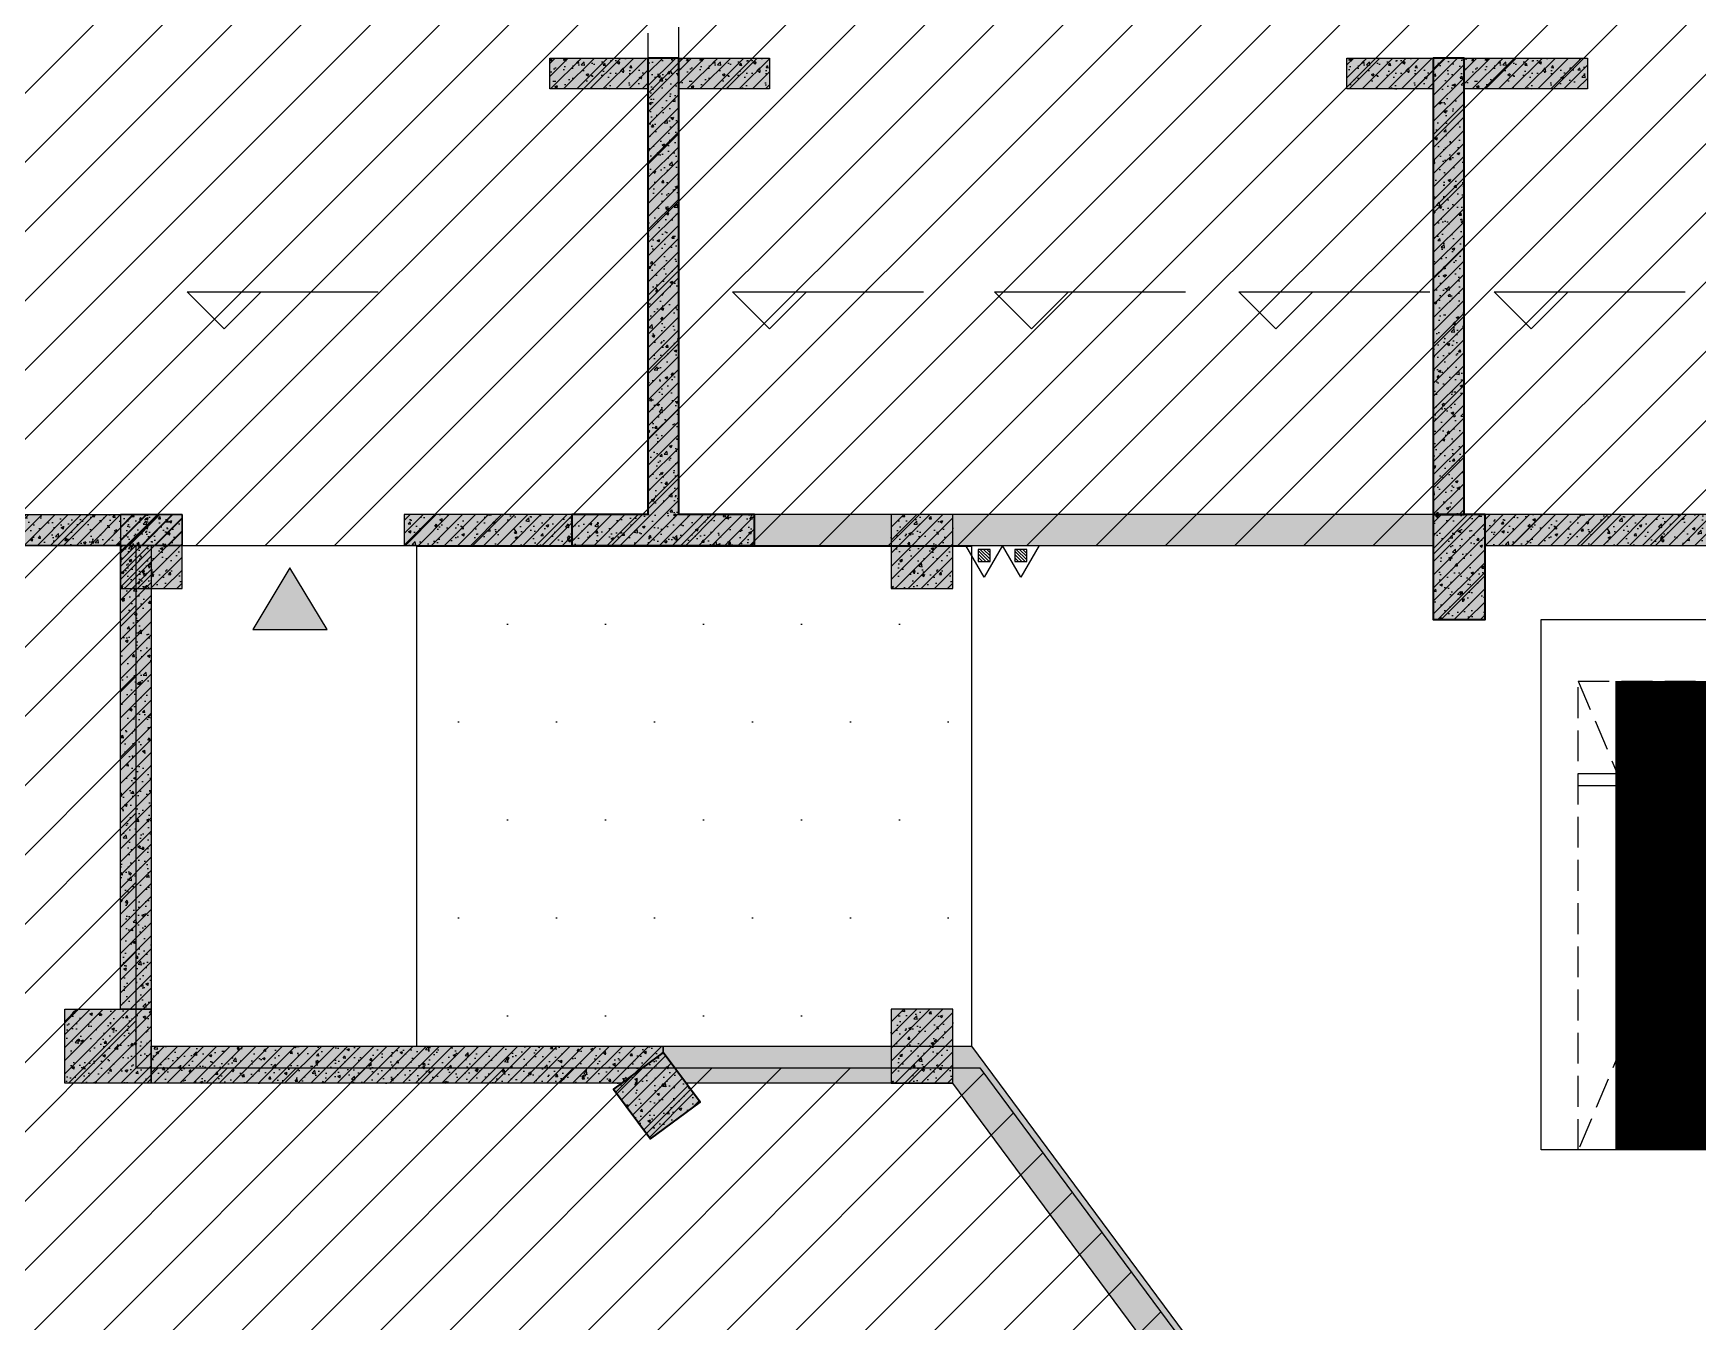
# Model space of a CAD drawing. Extents: x -1338203 to 1886333, y -783476 to 1038610.
# Drawn here: x 513285 to 526774, y 271657 to 282099 of the extents above; entities that cross this region are included whole.
import ezdxf

# ---------------------------------------------------------------- set-up
doc = ezdxf.new("R2010")
doc.units = 0
doc.header["$LTSCALE"] = 1000
doc.header["$MEASUREMENT"] = 0
doc.linetypes.add('A-19-平面B1$0$DASH', pattern=[0.35, 0.25, -0.1])
doc.linetypes.add('DASH', pattern=[0.35, 0.25, -0.1])
doc.layers.add('A-001-主楼组合参照B1$0$0A-X-AREA', color=6, linetype='Continuous', plot=False)
for name, color, linetype in [('A-001-平面参照B1$0$0A-ELEV-PATT', 8, 'Continuous'), ('A-001-平面参照B1$0$AUDIT_D_220531184525-2', 40, 'Continuous'), ('A-001-车位参照B1$0$A-001-车位参照B1$0$0A-P-PKNG-CAR(B)', 21, 'Continuous'), ('A-19-平面B1$0$0A-A-SYMB-ELEV', 150, 'Continuous'), ('A-19-平面B1$0$0A-B-D&W', 135, 'Continuous'), ('p-a-mini', 150, 'Continuous'), ('S001地下一墙柱$0$S001地下一墙柱$0$0S-CC-LINE', 52, 'Continuous'), ('S001地下一墙柱$0$S001地下一墙柱$0$0S-CW-HATCH', 251, 'Continuous'), ('S001地下一墙柱$0$S001地下一墙柱$0$0S-CW-HATCH-UP', 251, 'Continuous'), ('S19柱墙B1_1$0$0S-CC-LINE', 52, 'Continuous'), ('S19柱墙B1_1$0$0S-CW-HATCH', 251, 'Continuous'), ('S19柱墙B1_1$0$0S-CW-HATCH-UP', 251, 'Continuous'), ('S19柱墙B1_1$0$0S-CW-LINE', 72, 'Continuous'), ('地面指向箭头', 7, 'Continuous'), ('负一层消火栓$0$0P-EQUIP-FH', 7, 'Continuous')]:
    doc.layers.add(name, color=color, linetype=linetype)
pattern_1 = [(45, (-2927865.07, -271025.844), (-53.0330086, 53.0330086), []), (50, (-2927865.07, -271025.84), (215.178055, -18.82564), [22.5, -247.5]), (355, (-2927865.07, -271025.84), (-41.6254, 225.65764), [18, -198]), (100.4514, (-2927847.14, -271027.41), (173.552815, 206.831863), [19.122057, -210.342634]), (46.1842, (-2927865.07, -270965.84), (320.172315, -49.655704), [33.75, -371.25]), (96.6356, (-2927838.4, -270969.98), (280.398812, 292.23536), [28.683086, -315.5139]), (351.1842, (-2927865.07, -270965.84), (280.398584, 292.23558), [27, -297]), (21, (-2927835.07, -270980.84), (179.072116, -120.785667), [22.5, -247.5]), (326, (-2927835.07, -270980.84), (72.9946, 217.545014), [18, -198]), (71.4514, (-2927820.15, -270990.9), (252.066789, 96.759149), [19.122057, -210.342634]), (37.5, (-2927865.07, -271025.844), (3.6479566, 99.8681561), [0, -195.6, 0, -201, 0, -198.75]), (7.5, (-2927865.07, -271025.84), (78.9208612, 118.3235136), [0, -114.6, 0, -191.1, 0, -75.75]), (327.5, (-2927931.97, -271025.84), (160.1467309, -6.7664615), [0, -75, 0, -234, 0, -310.5]), (317.5, (-2927961.97, -271025.84), (174.955851, 30.031495), [0, -97.5, 0, -155.4, 0, -220.5])]
pattern_2 = [(45, (766365.37, 306889.07), (-280.633, 280.633), [])]

# ---------------------------------------------------------------- blocks, each defined once
blk = doc.blocks.new('A-001-平面参照B1')
at = {"layer": 'A-001-平面参照B1$0$0A-ELEV-PATT'}
h = blk.add_hatch(dxfattribs=at)
h.set_pattern_fill('DOTS', color=256, scale=500)
h.set_pattern_definition([(0, (-766365.4, -306889.1), (396.875, 793.75), [0, -793.75])])
h.paths.add_polyline_path([(-249974, -28950), (-249974, -33000), (-245474, -33000), (-245474, -28950)])
at = {"layer": 'A-001-平面参照B1$0$AUDIT_D_220531184525-2', "ltscale": 0.002}
blk.add_lwpolyline([(-249974, -28950), (-249974, -33000), (-245474, -33000), (-245474, -28950)], close=True, dxfattribs=at)
blk = doc.blocks.new('S19柱墙B1_1')
at = {"layer": 'S19柱墙B1_1$0$0S-CW-HATCH'}
h = blk.add_hatch(color=256, dxfattribs=at)
h.dxf.hatch_style = 1
h.paths.add_polyline_path([(2180, -1340), (2975, -1340), (2975, -1590), (2180, -1590)])
h = blk.add_hatch(color=256, dxfattribs=at)
h.dxf.hatch_style = 1
h.paths.add_polyline_path([(2975, -5040), (2360, -5040), (2360, -5290), (3100, -5290), (3840, -5290), (3840, -5040), (3225, -5040), (3225, -1340), (2975, -1340)])
h = blk.add_hatch(color=256, dxfattribs=at)
h.dxf.hatch_style = 1
h.paths.add_polyline_path([(3225, -1340), (3960, -1340), (3960, -1590), (3225, -1590)])
h = blk.add_hatch(color=256, dxfattribs=at)
h.dxf.hatch_style = 1
h.paths.add_polyline_path([(8640, -1340), (9340, -1340), (9340, -1590), (8640, -1590)])
h = blk.add_hatch(color=256, dxfattribs=at)
h.dxf.hatch_style = 1
h.paths.add_polyline_path([(9590, -5040), (9590, -1340), (9340, -1340), (9340, -5040)])
h = blk.add_hatch(color=256, dxfattribs=at)
h.dxf.hatch_style = 1
h.paths.add_polyline_path([(9590, -1340), (10590, -1340), (10590, -1590), (9590, -1590)])
h = blk.add_hatch(color=256, dxfattribs=at)
h.dxf.hatch_style = 1
h.paths.add_polyline_path([(-2360, -5040), (-800, -5040), (-800, -5290), (-2360, -5290)])
at = {"layer": 'S19柱墙B1_1$0$0S-CW-HATCH', "ltscale": 0.002}
h = blk.add_hatch(color=256, dxfattribs=at)
h.dxf.hatch_style = 1
h.paths.add_polyline_path([(1000, -5290), (2360, -5290), (2360, -5040), (1000, -5040)])
h = blk.add_hatch(color=256, dxfattribs=at)
h.dxf.hatch_style = 1
h.paths.add_polyline_path([(3840, -5290), (9340, -5290), (9340, -5040), (3840, -5040)])
at = {"layer": 'S19柱墙B1_1$0$0S-CW-HATCH'}
h = blk.add_hatch(color=256, dxfattribs=at)
h.dxf.hatch_style = 1
h.paths.add_polyline_path([(9760, -5040), (9340, -5040), (9340, -5890), (9760, -5890)])
at = {"layer": 'S19柱墙B1_1$0$0S-CW-HATCH', "ltscale": 0.002}
h = blk.add_hatch(color=256, dxfattribs=at)
h.dxf.hatch_style = 1
h.paths.add_polyline_path([(9760, -5290), (11585, -5290), (11585, -5040), (9760, -5040)])
at = {"layer": 'S19柱墙B1_1$0$0S-CW-HATCH'}
h = blk.add_hatch(color=256, dxfattribs=at)
h.dxf.hatch_style = 1
h.paths.add_polyline_path([(-1050, -9050), (-1300, -9050), (-1300, -5290), (-1050, -5290)])
h = blk.add_hatch(color=256, dxfattribs=at)
h.dxf.hatch_style = 1
h.paths.add_polyline_path([(-1750, -9050), (-1050, -9050), (-1050, -9650), (-1750, -9650)])
h = blk.add_hatch(color=256, dxfattribs=at)
h.dxf.hatch_style = 1
h.paths.add_polyline_path([(-1050, -9350), (3100, -9350), (3100, -9400), (2763, -9650), (-1050, -9650)])
h = blk.add_hatch(color=256, dxfattribs=at)
h.dxf.hatch_style = 1
h.paths.add_polyline_path([(3100, -9400), (2698, -9698), (2996, -10099), (3398, -9802)])
h = blk.add_hatch(color=256, dxfattribs=at)
h.dxf.hatch_style = 1
h.paths.add_polyline_path([(3100, -9350), (5598, -9350), (9441, -14534), (9200, -14712), (5447, -9650), (3286, -9650), (3100, -9400)])
at = {"layer": 'S19柱墙B1_1$0$0S-CW-HATCH-UP'}
h = blk.add_hatch(dxfattribs=at)
h.set_pattern_fill('钢筋混凝土', color=256, scale=30)
h.set_pattern_definition([(45, (-2914160.08, -267325.85), (-53.0330086, 53.0330086), []), (50, (-2914160.08, -267325.85), (215.178055, -18.82564), [22.5, -247.5]), (355, (-2914160.08, -267325.85), (-41.6254, 225.65764), [18, -198]), (100.4514, (-2914142.15, -267327.42), (173.552815, 206.831863), [19.122057, -210.342634]), (46.1842, (-2914160.08, -267265.85), (320.172315, -49.655704), [33.75, -371.25]), (96.6356, (-2914133.4, -267270), (280.39881, 292.23536), [28.683086, -315.5139]), (351.1842, (-2914160.08, -267265.85), (280.398584, 292.23558), [27, -297]), (21, (-2914130.08, -267280.85), (179.072116, -120.785667), [22.5, -247.5]), (326, (-2914130.08, -267280.85), (72.9946, 217.545014), [18, -198]), (71.4514, (-2914115.16, -267290.91), (252.066789, 96.759149), [19.122057, -210.342634]), (37.5, (-2914160.08, -267325.85), (3.6479566, 99.8681561), [0, -195.6, 0, -201, 0, -198.75]), (7.5, (-2914160.08, -267325.85), (78.9208612, 118.3235136), [0, -114.6, 0, -191.1, 0, -75.75]), (327.5, (-2914226.98, -267325.85), (160.1467309, -6.7664615), [0, -75, 0, -234, 0, -310.5]), (317.5, (-2914256.98, -267325.85), (174.955851, 30.031495), [0, -97.5, 0, -155.4, 0, -220.5])])
h.paths.add_polyline_path([(2180, -1340), (2975, -1340), (2975, -1590), (2180, -1590)])
h = blk.add_hatch(dxfattribs=at)
h.set_pattern_fill('钢筋混凝土', color=256, scale=30)
h.set_pattern_definition([(45, (-537701.02, -383122.39), (-53.033009, 53.033009), []), (50, (-537701.02, -383122.39), (215.178055, -18.82564), [22.5, -247.5]), (355, (-537701.02, -383122.39), (-41.6254, 225.65764), [18, -198]), (100.4514, (-537683.09, -383123.96), (173.552815, 206.83186), [19.12206, -210.34263]), (46.1842, (-537701.02, -383062.4), (320.17231, -49.6557), [33.75, -371.25]), (96.6356, (-537674.34, -383066.53), (280.39881, 292.23536), [28.68309, -315.5139]), (351.1842, (-537701.02, -383062.4), (280.39858, 292.23558), [27, -297]), (21, (-537671.02, -383077.39), (179.072116, -120.785667), [22.5, -247.5]), (326, (-537671.02, -383077.39), (72.9946, 217.54501), [18, -198]), (71.4514, (-537656.1, -383087.45), (252.06679, 96.75915), [19.12206, -210.34263]), (37.5, (-537701.02, -383122.39), (3.647957, 99.868156), [0, -195.6, 0, -201, 0, -198.75]), (7.5, (-537701.02, -383122.39), (78.920861, 118.323514), [0, -114.6, 0, -191.1, 0, -75.75]), (327.5, (-537767.92, -383122.39), (160.146731, -6.766462), [0, -75, 0, -234, 0, -310.5]), (317.5, (-537797.92, -383122.39), (174.95585, 30.031495), [0, -97.5, 0, -155.4, 0, -220.5])])
h.paths.add_polyline_path([(2975, -5040), (2360, -5040), (2360, -5290), (3100, -5290), (3840, -5290), (3840, -5040), (3225, -5040), (3225, -1340), (2975, -1340)])
h = blk.add_hatch(dxfattribs=at)
h.set_pattern_fill('钢筋混凝土', color=256, scale=30)
h.set_pattern_definition([(45, (-2913055.08, -267325.85), (-53.0330086, 53.0330086), []), (50, (-2913055.08, -267325.85), (215.178055, -18.82564), [22.5, -247.5]), (355, (-2913055.08, -267325.85), (-41.6254, 225.65764), [18, -198]), (100.4514, (-2913037.15, -267327.42), (173.552815, 206.831863), [19.122057, -210.342634]), (46.1842, (-2913055.08, -267265.85), (320.172315, -49.655704), [33.75, -371.25]), (96.6356, (-2913028.4, -267270), (280.39881, 292.23536), [28.683086, -315.5139]), (351.1842, (-2913055.08, -267265.85), (280.398584, 292.23558), [27, -297]), (21, (-2913025.08, -267280.85), (179.072116, -120.785667), [22.5, -247.5]), (326, (-2913025.08, -267280.85), (72.9946, 217.545014), [18, -198]), (71.4514, (-2913010.16, -267290.91), (252.066789, 96.759149), [19.122057, -210.342634]), (37.5, (-2913055.08, -267325.85), (3.6479566, 99.8681561), [0, -195.6, 0, -201, 0, -198.75]), (7.5, (-2913055.08, -267325.85), (78.9208612, 118.3235136), [0, -114.6, 0, -191.1, 0, -75.75]), (327.5, (-2913121.98, -267325.85), (160.1467309, -6.7664615), [0, -75, 0, -234, 0, -310.5]), (317.5, (-2913151.98, -267325.85), (174.955851, 30.031495), [0, -97.5, 0, -155.4, 0, -220.5])])
h.paths.add_polyline_path([(3225, -1340), (3960, -1340), (3960, -1590), (3225, -1590)])
h = blk.add_hatch(dxfattribs=at)
h.set_pattern_fill('钢筋混凝土', color=256, scale=30)
h.set_pattern_definition([(45, (-2907795.08, -267325.85), (-53.0330086, 53.0330086), []), (50, (-2907795.08, -267325.85), (215.178055, -18.82564), [22.5, -247.5]), (355, (-2907795.08, -267325.85), (-41.6254, 225.65764), [18, -198]), (100.4514, (-2907777.15, -267327.42), (173.552815, 206.831863), [19.122057, -210.342634]), (46.1842, (-2907795.08, -267265.85), (320.172315, -49.655704), [33.75, -371.25]), (96.6356, (-2907768.4, -267270), (280.39881, 292.23536), [28.683086, -315.5139]), (351.1842, (-2907795.08, -267265.85), (280.398584, 292.23558), [27, -297]), (21, (-2907765.08, -267280.85), (179.072116, -120.785667), [22.5, -247.5]), (326, (-2907765.08, -267280.85), (72.9946, 217.545014), [18, -198]), (71.4514, (-2907750.16, -267290.91), (252.066789, 96.759149), [19.122057, -210.342634]), (37.5, (-2907795.08, -267325.85), (3.6479566, 99.8681561), [0, -195.6, 0, -201, 0, -198.75]), (7.5, (-2907795.08, -267325.85), (78.9208612, 118.3235136), [0, -114.6, 0, -191.1, 0, -75.75]), (327.5, (-2907861.98, -267325.85), (160.1467309, -6.7664615), [0, -75, 0, -234, 0, -310.5]), (317.5, (-2907891.98, -267325.85), (174.955851, 30.031495), [0, -97.5, 0, -155.4, 0, -220.5])])
h.paths.add_polyline_path([(8640, -1340), (9340, -1340), (9340, -1590), (8640, -1590)])
h = blk.add_hatch(dxfattribs=at)
h.set_pattern_fill('钢筋混凝土', color=256, scale=30)
h.set_pattern_definition([(45, (-544411.02, -383122.39), (-53.033009, 53.033009), []), (50, (-544411.02, -383122.39), (215.178055, -18.82564), [22.5, -247.5]), (355, (-544411.02, -383122.39), (-41.6254, 225.65764), [18, -198]), (100.4514, (-544393.09, -383123.96), (173.552815, 206.83186), [19.12206, -210.342634]), (46.1842, (-544411.02, -383062.4), (320.17231, -49.6557), [33.75, -371.25]), (96.6356, (-544384.34, -383066.53), (280.39881, 292.23536), [28.68309, -315.5139]), (351.1842, (-544411.02, -383062.4), (280.39858, 292.23558), [27, -297]), (21, (-544381.02, -383077.39), (179.072116, -120.785667), [22.5, -247.5]), (326, (-544381.02, -383077.39), (72.9946, 217.54501), [18, -198]), (71.4514, (-544366.1, -383087.45), (252.06679, 96.75915), [19.12206, -210.342634]), (37.5, (-544411.02, -383122.39), (3.647957, 99.868156), [0, -195.6, 0, -201, 0, -198.75]), (7.5, (-544411.02, -383122.39), (78.920861, 118.323514), [0, -114.6, 0, -191.1, 0, -75.75]), (327.5, (-544477.92, -383122.39), (160.146731, -6.7664615), [0, -75, 0, -234, 0, -310.5]), (317.5, (-544507.92, -383122.39), (174.95585, 30.031495), [0, -97.5, 0, -155.4, 0, -220.5])])
h.paths.add_polyline_path([(9590, -5040), (9590, -1340), (9340, -1340), (9340, -5040)])
h = blk.add_hatch(dxfattribs=at)
h.set_pattern_fill('钢筋混凝土', color=256, scale=30)
h.set_pattern_definition([(45, (-2906690.08, -267325.85), (-53.0330086, 53.0330086), []), (50, (-2906690.08, -267325.85), (215.178055, -18.82564), [22.5, -247.5]), (355, (-2906690.08, -267325.85), (-41.6254, 225.65764), [18, -198]), (100.4514, (-2906672.15, -267327.42), (173.552815, 206.831863), [19.122057, -210.342634]), (46.1842, (-2906690.08, -267265.85), (320.172315, -49.655704), [33.75, -371.25]), (96.6356, (-2906663.4, -267270), (280.39881, 292.23536), [28.683086, -315.5139]), (351.1842, (-2906690.08, -267265.85), (280.398584, 292.23558), [27, -297]), (21, (-2906660.08, -267280.85), (179.072116, -120.785667), [22.5, -247.5]), (326, (-2906660.08, -267280.85), (72.9946, 217.545014), [18, -198]), (71.4514, (-2906645.16, -267290.91), (252.066789, 96.759149), [19.122057, -210.342634]), (37.5, (-2906690.08, -267325.85), (3.6479566, 99.8681561), [0, -195.6, 0, -201, 0, -198.75]), (7.5, (-2906690.08, -267325.85), (78.9208612, 118.3235136), [0, -114.6, 0, -191.1, 0, -75.75]), (327.5, (-2906756.98, -267325.85), (160.1467309, -6.7664615), [0, -75, 0, -234, 0, -310.5]), (317.5, (-2906786.98, -267325.85), (174.955851, 30.031495), [0, -97.5, 0, -155.4, 0, -220.5])])
h.paths.add_polyline_path([(9590, -1340), (10590, -1340), (10590, -1590), (9590, -1590)])
h = blk.add_hatch(dxfattribs=at)
h.set_pattern_fill('钢筋混凝土', color=256, scale=30)
h.set_pattern_definition([(45, (-2927865.07, -271025.844), (-53.0330086, 53.0330086), []), (50, (-2927865.07, -271025.84), (215.178055, -18.82564), [22.5, -247.5]), (355, (-2927865.07, -271025.84), (-41.6254, 225.65764), [18, -198]), (100.4514, (-2927847.14, -271027.41), (173.552815, 206.831863), [19.122057, -210.342634]), (46.1842, (-2927865.07, -270965.84), (320.172315, -49.655704), [33.75, -371.25]), (96.6356, (-2927838.4, -270969.98), (280.398812, 292.23536), [28.683086, -315.5139]), (351.1842, (-2927865.07, -270965.84), (280.398584, 292.23558), [27, -297]), (21, (-2927835.07, -270980.84), (179.072116, -120.785667), [22.5, -247.5]), (326, (-2927835.07, -270980.84), (72.9946, 217.545014), [18, -198]), (71.4514, (-2927820.15, -270990.9), (252.066789, 96.759149), [19.122057, -210.342634]), (37.5, (-2927865.07, -271025.844), (3.6479566, 99.8681561), [0, -195.6, 0, -201, 0, -198.75]), (7.5, (-2927865.07, -271025.84), (78.9208612, 118.3235136), [0, -114.6, 0, -191.1, 0, -75.75]), (327.5, (-2927931.97, -271025.84), (160.1467309, -6.7664615), [0, -75, 0, -234, 0, -310.5]), (317.5, (-2927961.97, -271025.84), (174.955851, 30.031495), [0, -97.5, 0, -155.4, 0, -220.5])])
h.paths.add_polyline_path([(-2360, -5040), (-800, -5040), (-800, -5290), (-2360, -5290)])
at = {"layer": 'S19柱墙B1_1$0$0S-CW-HATCH-UP', "ltscale": 0.002}
h = blk.add_hatch(dxfattribs=at)
h.set_pattern_fill('钢筋混凝土', color=256, scale=30)
h.set_pattern_definition([(45, (-515290.67, -283239.06), (-53.033009, 53.033009), []), (50, (-515290.67, -283239.06), (215.178055, -18.82564), [22.5, -247.5]), (355, (-515290.67, -283239.06), (-41.6254, 225.65764), [18, -198]), (100.4514, (-515272.74, -283240.63), (173.552815, 206.83186), [19.12206, -210.34263]), (46.1842, (-515290.67, -283179.06), (320.17231, -49.6557), [33.75, -371.25]), (96.6356, (-515264, -283183.2), (280.39881, 292.23536), [28.68309, -315.5139]), (351.1842, (-515290.67, -283179.06), (280.39858, 292.23558), [27, -297]), (21, (-515260.67, -283194.06), (179.072116, -120.785667), [22.5, -247.5]), (326, (-515260.67, -283194.06), (72.9946, 217.54501), [18, -198]), (71.4514, (-515245.75, -283204.12), (252.06679, 96.75915), [19.12206, -210.34263]), (37.5, (-515290.67, -283239.06), (3.647957, 99.868156), [0, -195.6, 0, -201, 0, -198.75]), (7.5, (-515290.67, -283239.06), (78.920861, 118.323514), [0, -114.6, 0, -191.1, 0, -75.75]), (327.5, (-515357.57, -283239.06), (160.146731, -6.766462), [0, -75, 0, -234, 0, -310.5]), (317.5, (-515387.57, -283239.06), (174.95585, 30.031495), [0, -97.5, 0, -155.4, 0, -220.5])])
h.paths.add_polyline_path([(1000, -5290), (2360, -5290), (2360, -5040), (1000, -5040)])
h = blk.add_hatch(dxfattribs=at)
h.set_pattern_fill('钢筋混凝土', color=256, scale=30)
h.set_pattern_definition([(45, (-512350.67, -283239.06), (-53.033009, 53.033009), []), (50, (-512350.67, -283239.06), (215.178055, -18.82564), [22.5, -247.5]), (355, (-512350.67, -283239.06), (-41.6254, 225.65764), [18, -198]), (100.4514, (-512332.74, -283240.63), (173.552815, 206.83186), [19.12206, -210.34263]), (46.1842, (-512350.67, -283179.06), (320.17231, -49.6557), [33.75, -371.25]), (96.6356, (-512324, -283183.2), (280.39881, 292.23536), [28.68309, -315.5139]), (351.1842, (-512350.67, -283179.06), (280.39858, 292.23558), [27, -297]), (21, (-512320.67, -283194.06), (179.072116, -120.785667), [22.5, -247.5]), (326, (-512320.67, -283194.06), (72.9946, 217.54501), [18, -198]), (71.4514, (-512305.75, -283204.12), (252.06679, 96.75915), [19.12206, -210.34263]), (37.5, (-512350.67, -283239.06), (3.647957, 99.868156), [0, -195.6, 0, -201, 0, -198.75]), (7.5, (-512350.67, -283239.06), (78.920861, 118.323514), [0, -114.6, 0, -191.1, 0, -75.75]), (327.5, (-512417.57, -283239.06), (160.146731, -6.766462), [0, -75, 0, -234, 0, -310.5]), (317.5, (-512447.57, -283239.06), (174.95585, 30.031495), [0, -97.5, 0, -155.4, 0, -220.5])])
h.paths.add_polyline_path([(3840, -5290), (9340, -5290), (9340, -5040), (3840, -5040)])
at = {"layer": 'S19柱墙B1_1$0$0S-CW-HATCH-UP'}
h = blk.add_hatch(dxfattribs=at)
h.set_pattern_fill('钢筋混凝土', color=256, scale=30)
h.set_pattern_definition([(45, (0, 0), (-53.033, 53.033), []), (50, (0, 0), (215.178, -18.8256), [22.5, -247.5]), (355, (0, 0), (-41.6254, 225.6576), [18, -198]), (100.4514, (17.93, -1.57), (173.553, 206.832), [19.122, -210.3426]), (46.1842, (0, 60), (320.1723, -49.656), [33.75, -371.25]), (96.6356, (26.68, 55.86), (280.399, 292.235), [28.683, -315.514]), (351.1842, (0, 60), (280.399, 292.236), [27, -297]), (21, (30, 45), (179.072, -120.7857), [22.5, -247.5]), (326, (30, 45), (72.9946, 217.545), [18, -198]), (71.4514, (44.92, 34.93), (252.0668, 96.759), [19.122, -210.3426]), (37.5, (0, 0), (3.64796, 99.86816), [0, -195.6, 0, -201, 0, -198.75]), (7.5, (0, 0), (78.9209, 118.3235), [0, -114.6, 0, -191.1, 0, -75.75]), (327.5, (-66.9, 0), (160.14673, -6.76646), [0, -75, 0, -234, 0, -310.5]), (317.5, (-96.9, 0), (174.9559, 30.0315), [0, -97.5, 0, -155.4, 0, -220.5])])
h.paths.add_polyline_path([(9760, -5040), (9340, -5040), (9340, -5890), (9760, -5890)])
at = {"layer": 'S19柱墙B1_1$0$0S-CW-HATCH-UP', "ltscale": 0.002}
h = blk.add_hatch(dxfattribs=at)
h.set_pattern_fill('钢筋混凝土', color=256, scale=30)
h.set_pattern_definition([(45, (-506430.67, -283239.06), (-53.033009, 53.033009), []), (50, (-506430.67, -283239.06), (215.178055, -18.82564), [22.5, -247.5]), (355, (-506430.67, -283239.06), (-41.6254, 225.65764), [18, -198]), (100.4514, (-506412.74, -283240.63), (173.552815, 206.83186), [19.12206, -210.34263]), (46.1842, (-506430.67, -283179.06), (320.17231, -49.6557), [33.75, -371.25]), (96.6356, (-506404, -283183.2), (280.39881, 292.23536), [28.68309, -315.5139]), (351.1842, (-506430.67, -283179.06), (280.39858, 292.23558), [27, -297]), (21, (-506400.67, -283194.06), (179.072116, -120.785667), [22.5, -247.5]), (326, (-506400.67, -283194.06), (72.9946, 217.54501), [18, -198]), (71.4514, (-506385.75, -283204.12), (252.06679, 96.75915), [19.12206, -210.34263]), (37.5, (-506430.67, -283239.06), (3.647957, 99.868156), [0, -195.6, 0, -201, 0, -198.75]), (7.5, (-506430.67, -283239.06), (78.920861, 118.323514), [0, -114.6, 0, -191.1, 0, -75.75]), (327.5, (-506497.57, -283239.06), (160.146731, -6.766462), [0, -75, 0, -234, 0, -310.5]), (317.5, (-506527.57, -283239.06), (174.95585, 30.031495), [0, -97.5, 0, -155.4, 0, -220.5])])
h.paths.add_polyline_path([(9760, -5290), (11585, -5290), (11585, -5040), (9760, -5040)])
at = {"layer": 'S19柱墙B1_1$0$0S-CW-HATCH-UP'}
h = blk.add_hatch(dxfattribs=at)
h.set_pattern_fill('钢筋混凝土', color=256, scale=30)
h.set_pattern_definition([(45, (-2927915.07, -271025.844), (-53.0330086, 53.0330086), []), (50, (-2927915.07, -271025.84), (215.178055, -18.82564), [22.5, -247.5]), (355, (-2927915.07, -271025.84), (-41.6254, 225.65764), [18, -198]), (100.4514, (-2927897.14, -271027.41), (173.552815, 206.831863), [19.122057, -210.342634]), (46.1842, (-2927915.07, -270965.84), (320.172315, -49.655704), [33.75, -371.25]), (96.6356, (-2927888.4, -270969.98), (280.398812, 292.23536), [28.683086, -315.5139]), (351.1842, (-2927915.07, -270965.84), (280.398584, 292.23558), [27, -297]), (21, (-2927885.07, -270980.84), (179.072116, -120.785667), [22.5, -247.5]), (326, (-2927885.07, -270980.84), (72.9946, 217.545014), [18, -198]), (71.4514, (-2927870.15, -270990.9), (252.066789, 96.759149), [19.122057, -210.342634]), (37.5, (-2927915.07, -271025.844), (3.6479566, 99.8681561), [0, -195.6, 0, -201, 0, -198.75]), (7.5, (-2927915.07, -271025.84), (78.9208612, 118.3235136), [0, -114.6, 0, -191.1, 0, -75.75]), (327.5, (-2927981.97, -271025.84), (160.1467309, -6.7664615), [0, -75, 0, -234, 0, -310.5]), (317.5, (-2928011.97, -271025.84), (174.955851, 30.031495), [0, -97.5, 0, -155.4, 0, -220.5])])
h.paths.add_polyline_path([(-1050, -9050), (-1300, -9050), (-1300, -5290), (-1050, -5290)])
h = blk.add_hatch(dxfattribs=at)
h.set_pattern_fill('钢筋混凝土', color=256, scale=30)
h.set_pattern_definition([(45, (-2927865.07, -271075.86), (-53.0330086, 53.0330086), []), (50, (-2927865.07, -271075.86), (215.178055, -18.82564), [22.5, -247.5]), (355, (-2927865.07, -271075.86), (-41.6254, 225.65764), [18, -198]), (100.4514, (-2927847.14, -271077.43), (173.552815, 206.831863), [19.122057, -210.342634]), (46.1842, (-2927865.07, -271015.86), (320.172315, -49.655704), [33.75, -371.25]), (96.6356, (-2927838.4, -271020), (280.398812, 292.23536), [28.683086, -315.5139]), (351.1842, (-2927865.07, -271015.86), (280.398584, 292.23558), [27, -297]), (21, (-2927835.07, -271030.86), (179.072116, -120.785667), [22.5, -247.5]), (326, (-2927835.07, -271030.86), (72.9946, 217.545014), [18, -198]), (71.4514, (-2927820.15, -271040.92), (252.066789, 96.759149), [19.122057, -210.342634]), (37.5, (-2927865.07, -271075.86), (3.6479566, 99.8681561), [0, -195.6, 0, -201, 0, -198.75]), (7.5, (-2927865.07, -271075.86), (78.9208612, 118.3235136), [0, -114.6, 0, -191.1, 0, -75.75]), (327.5, (-2927931.97, -271075.86), (160.1467309, -6.7664615), [0, -75, 0, -234, 0, -310.5]), (317.5, (-2927961.97, -271075.86), (174.955851, 30.031495), [0, -97.5, 0, -155.4, 0, -220.5])])
h.paths.add_polyline_path([(-1750, -9050), (-1050, -9050), (-1050, -9650), (-1750, -9650)])
h = blk.add_hatch(dxfattribs=at)
h.set_pattern_fill('钢筋混凝土', color=256, scale=30)
h.set_pattern_definition(pattern_1)
h.paths.add_polyline_path([(-1050, -9350), (3100, -9350), (3100, -9400), (2763, -9650), (-1050, -9650)])
h = blk.add_hatch(dxfattribs=at)
h.set_pattern_fill('钢筋混凝土', color=256, scale=30)
h.set_pattern_definition(pattern_1)
h.paths.add_polyline_path([(3100, -9400), (2698, -9698), (2996, -10099), (3398, -9802)])
h = blk.add_hatch(dxfattribs=at)
h.set_pattern_fill('钢筋混凝土', color=256, scale=30)
h.set_pattern_definition([(45, (-1267132.356, 498509.825), (-53.0330086, 53.0330086), []), (50, (-1267132.36, 498509.83), (215.178055, -18.82564), [22.5, -247.5]), (355, (-1267132.36, 498509.83), (-41.6254, 225.65764), [18, -198]), (100.4514, (-1267114.42, 498508.26), (173.552815, 206.831863), [19.122057, -210.342634]), (46.1842, (-1267132.36, 498569.83), (320.172315, -49.655704), [33.75, -371.25]), (96.6356, (-1267105.67, 498565.7), (280.39881, 292.23536), [28.68309, -315.5139]), (351.1842, (-1267132.36, 498569.83), (280.39858, 292.23558), [27, -297]), (21, (-1267102.36, 498554.83), (179.072116, -120.785667), [22.5, -247.5]), (326, (-1267102.36, 498554.83), (72.9946, 217.545014), [18, -198]), (71.4514, (-1267087.43, 498544.76), (252.06679, 96.75915), [19.122057, -210.342634]), (37.5, (-1267132.356, 498509.825), (3.6479566, 99.868156), [0, -195.6, 0, -201, 0, -198.75]), (7.5, (-1267132.36, 498509.83), (78.920861, 118.3235136), [0, -114.6, 0, -191.1, 0, -75.75]), (327.5, (-1267199.256, 498509.825), (160.146731, -6.7664615), [0, -75, 0, -234, 0, -310.5]), (317.5, (-1267229.26, 498509.83), (174.955851, 30.031495), [0, -97.5, 0, -155.4, 0, -220.5])])
h.paths.add_polyline_path([(3100, -9350), (5598, -9350), (9441, -14534), (9200, -14712), (5447, -9650), (3286, -9650), (3100, -9400)])
at = {"layer": 'S19柱墙B1_1$0$0S-CC-LINE', "lineweight": 35}
for points in [[(9760, -5040), (9340, -5040), (9340, -5890), (9760, -5890)], [(3100, -9400), (2698, -9698), (2996, -10099), (3398, -9802)]]:
    blk.add_lwpolyline(points, close=True, dxfattribs=at)
at = {"layer": 'S19柱墙B1_1$0$0S-CC-LINE', "elevation": -83150}
blk.add_lwpolyline([(-1750, -9050), (-1050, -9050), (-1050, -9650), (-1750, -9650)], close=True, dxfattribs=at)
at = {"layer": 'S19柱墙B1_1$0$0S-CW-LINE'}
for points in [[(2180, -1340), (2975, -1340), (2975, -1590), (2180, -1590)], [(3225, -1340), (3960, -1340), (3960, -1590), (3225, -1590)], [(8640, -1340), (9340, -1340), (9340, -1590), (8640, -1590)], [(9590, -1340), (10590, -1340), (10590, -1590), (9590, -1590)], [(-2360, -5040), (-800, -5040), (-800, -5290), (-2360, -5290)], [(-1050, -9050), (-1300, -9050), (-1300, -5290), (-1050, -5290)], [(-1050, -9350), (3100, -9350), (3100, -9400), (2763, -9650), (-1050, -9650)]]:
    blk.add_lwpolyline(points, close=True, dxfattribs=at)
at = {"layer": 'S19柱墙B1_1$0$0S-CW-LINE', "lineweight": 35}
for points in [[(2975, -5040), (2360, -5040), (2360, -5290), (3100, -5290), (3840, -5290), (3840, -5040), (3225, -5040), (3225, -1340), (2975, -1340)], [(9590, -5040), (9590, -1340), (9340, -1340), (9340, -5040)]]:
    blk.add_lwpolyline(points, close=True, dxfattribs=at)
at = {"layer": 'S19柱墙B1_1$0$0S-CW-LINE', "ltscale": 0.002}
for points in [[(1000, -5290), (2360, -5290), (2360, -5040), (1000, -5040)], [(3840, -5290), (9340, -5290), (9340, -5040), (3840, -5040)], [(9760, -5290), (11585, -5290), (11585, -5040), (9760, -5040)]]:
    blk.add_lwpolyline(points, close=True, dxfattribs=at)
at = {"layer": 'S19柱墙B1_1$0$0S-CW-LINE', "flags": 128}
blk.add_lwpolyline([(3100, -9350), (5598, -9350), (9441, -14534), (9200, -14712), (5447, -9650), (3286, -9650), (3100, -9400)], close=True, dxfattribs=at)
blk = doc.blocks.new('S001地下一墙柱')
at = {"layer": 'S001地下一墙柱$0$S001地下一墙柱$0$0S-CW-HATCH'}
h = blk.add_hatch(color=256, dxfattribs=at)
h.dxf.hatch_style = 1
h.paths.add_polyline_path([(-251875, -28690), (-252375, -28690), (-252375, -29290), (-251875, -29290)])
h = blk.add_hatch(color=256, dxfattribs=at)
h.dxf.hatch_style = 1
h.paths.add_polyline_path([(-245628, -28690), (-246128, -28690), (-246128, -29290), (-245628, -29290)])
h = blk.add_hatch(color=256, dxfattribs=at)
h.dxf.hatch_style = 1
h.paths.add_polyline_path([(-245628, -32700), (-246128, -32700), (-246128, -33300), (-245628, -33300)])
at = {"layer": 'S001地下一墙柱$0$S001地下一墙柱$0$0S-CW-HATCH-UP'}
h = blk.add_hatch(dxfattribs=at)
h.set_pattern_fill('钢筋混凝土', color=256, scale=30)
h.set_pattern_definition([(45, (-219563.965, -19738.29), (-53.03301, 53.03301), []), (50, (-219563.97, -19738.29), (215.1781, -18.8256), [22.5, -247.5]), (355, (-219563.97, -19738.29), (-41.6254, 225.6576), [18, -198]), (100.4514, (-219546.03, -19739.86), (173.5528, 206.8319), [19.122, -210.3426]), (46.1842, (-219563.97, -19678.3), (320.1723, -49.6557), [33.75, -371.25]), (96.6356, (-219537.28, -19682.43), (280.3988, 292.2354), [28.683, -315.514]), (351.1842, (-219563.97, -19678.3), (280.3986, 292.2356), [27, -297]), (21, (-219533.97, -19693.29), (179.0721, -120.7857), [22.5, -247.5]), (326, (-219533.97, -19693.29), (72.9946, 217.545), [18, -198]), (71.4514, (-219519.04, -19703.35), (252.0668, 96.7591), [19.122, -210.3426]), (37.5, (-219563.965, -19738.29), (3.64796, 99.86816), [0, -195.6, 0, -201, 0, -198.75]), (7.5, (-219563.97, -19738.29), (78.92086, 118.3235), [0, -114.6, 0, -191.1, 0, -75.75]), (327.5, (-219630.865, -19738.29), (160.14673, -6.76646), [0, -75, 0, -234, 0, -310.5]), (317.5, (-219660.87, -19738.29), (174.95585, 30.0315), [0, -97.5, 0, -155.4, 0, -220.5])])
h.paths.add_polyline_path([(-251875, -28690), (-252375, -28690), (-252375, -29290), (-251875, -29290)])
h = blk.add_hatch(dxfattribs=at)
h.set_pattern_fill('钢筋混凝土', color=256, scale=30)
h.set_pattern_definition([(45, (-213317.375, -19738.29), (-53.03301, 53.03301), []), (50, (-213317.38, -19738.29), (215.1781, -18.8256), [22.5, -247.5]), (355, (-213317.38, -19738.29), (-41.6254, 225.6576), [18, -198]), (100.4514, (-213299.44, -19739.86), (173.5528, 206.8319), [19.122, -210.3426]), (46.1842, (-213317.38, -19678.3), (320.1723, -49.6557), [33.75, -371.25]), (96.6356, (-213290.7, -19682.43), (280.3988, 292.2354), [28.683, -315.514]), (351.1842, (-213317.38, -19678.3), (280.3986, 292.2356), [27, -297]), (21, (-213287.38, -19693.29), (179.0721, -120.7857), [22.5, -247.5]), (326, (-213287.38, -19693.29), (72.9946, 217.545), [18, -198]), (71.4514, (-213272.45, -19703.35), (252.0668, 96.7591), [19.122, -210.3426]), (37.5, (-213317.375, -19738.29), (3.64796, 99.86816), [0, -195.6, 0, -201, 0, -198.75]), (7.5, (-213317.38, -19738.29), (78.92086, 118.3235), [0, -114.6, 0, -191.1, 0, -75.75]), (327.5, (-213384.275, -19738.29), (160.14673, -6.76646), [0, -75, 0, -234, 0, -310.5]), (317.5, (-213414.28, -19738.29), (174.95585, 30.0315), [0, -97.5, 0, -155.4, 0, -220.5])])
h.paths.add_polyline_path([(-245628, -28690), (-246128, -28690), (-246128, -29290), (-245628, -29290)])
h = blk.add_hatch(dxfattribs=at)
h.set_pattern_fill('钢筋混凝土', color=256, scale=30)
h.set_pattern_definition([(45, (-213317.375, -23748.29), (-53.03301, 53.03301), []), (50, (-213317.37, -23748.29), (215.1781, -18.8256), [22.5, -247.5]), (355, (-213317.37, -23748.29), (-41.6254, 225.6576), [18, -198]), (100.4514, (-213299.44, -23749.86), (173.5528, 206.8319), [19.122, -210.3426]), (46.1842, (-213317.37, -23688.3), (320.1723, -49.6557), [33.75, -371.25]), (96.6356, (-213290.7, -23692.43), (280.3988, 292.2354), [28.683, -315.514]), (351.1842, (-213317.37, -23688.3), (280.3986, 292.2356), [27, -297]), (21, (-213287.37, -23703.29), (179.0721, -120.7857), [22.5, -247.5]), (326, (-213287.37, -23703.29), (72.9946, 217.545), [18, -198]), (71.4514, (-213272.45, -23713.35), (252.0668, 96.7591), [19.122, -210.3426]), (37.5, (-213317.375, -23748.29), (3.64796, 99.86816), [0, -195.6, 0, -201, 0, -198.75]), (7.5, (-213317.37, -23748.29), (78.92086, 118.3235), [0, -114.6, 0, -191.1, 0, -75.75]), (327.5, (-213384.275, -23748.29), (160.14673, -6.76646), [0, -75, 0, -234, 0, -310.5]), (317.5, (-213414.27, -23748.29), (174.95585, 30.0315), [0, -97.5, 0, -155.4, 0, -220.5])])
h.paths.add_polyline_path([(-245628, -32700), (-246128, -32700), (-246128, -33300), (-245628, -33300)])
at = {"layer": 'S001地下一墙柱$0$S001地下一墙柱$0$0S-CC-LINE'}
for points in [[(-251875, -28690), (-252375, -28690), (-252375, -29290), (-251875, -29290)], [(-245628, -28690), (-246128, -28690), (-246128, -29290), (-245628, -29290)], [(-245628, -32700), (-246128, -32700), (-246128, -33300), (-245628, -33300)]]:
    blk.add_lwpolyline(points, close=True, dxfattribs=at)
at = {"ltscale": 0.002}
blk.add_blockref('S19柱墙B1_1', (-251075, -23650), dxfattribs=at)
blk = doc.blocks.new('负一层消火栓$0$$TwtSys$00000546')
h = blk.add_hatch()
h.set_pattern_fill('ANSI31', color=256, scale=200, style=0)
h.set_pattern_definition([(45, (-38543.802, -6670.83), (-17.67767, 17.67767), [])])
h.paths.add_polyline_path([(-65, 174), (65, 174), (65, 44), (-65, 44)])
for points in [[(0, 344), (-198, 0), (198, 0)], [(-65, 174), (65, 174), (65, 44), (-65, 44)]]:
    blk.add_lwpolyline(points, close=True)
blk = doc.blocks.new('负一层消火栓')
at = {"layer": '负一层消火栓$0$0P-EQUIP-FH', "xscale": -0.75, "yscale": 0.75, "zscale": 0.75, "rotation": 180}
for p in [(-245375, -28940, 83150), (-245078, -28940, 83150)]:
    blk.add_blockref('负一层消火栓$0$$TwtSys$00000546', p, dxfattribs=at)
blk = doc.blocks.new('A$C488321c4')
at = {"layer": '地面指向箭头'}
h = blk.add_hatch(color=251, dxfattribs=at)
h.dxf.hatch_style = 1
h.paths.add_polyline_path([(103019, -84493), (102719, -83993), (102419, -84493)])
at = {"layer": '地面指向箭头', "color": 251, "flags": 128}
blk.add_lwpolyline([(103019, -84493), (102719, -83993), (102419, -84493), (103019, -84493)], dxfattribs=at)
blk = doc.blocks.new('A-001-车位参照B1$0$A-001-车位参照B1$0$A-001-车位参照B1$0$A$C43AE5A3B')
at = {"color": 241}
blk.add_lwpolyline([(2500, 0), (2500, 4300), (300, 4300), (300, 0)], close=True, dxfattribs=at)
at = {"color": 241, "linetype": 'DASH'}
for points in [[(2200, 0), (2200, 3800), (600, 3800), (600, 0), (2200, 0)], [(600, 3800), (2200, 0)], [(2200, 3800), (600, 0)]]:
    blk.add_lwpolyline(points, dxfattribs=at)
at = {"color": 241}
blk.add_lwpolyline([(2200, 3050), (600, 3050), (600, 2950), (2200, 2950), (2200, 3050)], dxfattribs=at)
at = {"layer": 'p-a-mini', "ltscale": 0.002, "const_width": 1000}
blk.add_lwpolyline([(1400, 0), (1400, 3800)], dxfattribs=at)
blk = doc.blocks.new('A-19-平面B1')
at = {"layer": 'A-19-平面B1$0$0A-A-SYMB-ELEV'}
for p, q in [((-460, -3534), (-760, -3234)), ((-760, -3234), (789, -3234)), ((-460, -3534), (-160, -3234)), ((3961, -3534), (3661, -3234)), ((3661, -3234), (5210, -3234)), ((3961, -3534), (4261, -3234)), ((6083, -3534), (5783, -3234)), ((5783, -3234), (7333, -3234)), ((6083, -3534), (6383, -3234)), ((8064, -3534), (7764, -3234)), ((7764, -3234), (9313, -3234)), ((8064, -3534), (8364, -3234)), ((10133, -3534), (9833, -3234)), ((9833, -3234), (11382, -3234)), ((10133, -3534), (10433, -3234))]:
    blk.add_line(p, q, dxfattribs=at)
at = {"layer": 'A-19-平面B1$0$0A-B-D&W', "linetype": 'A-19-平面B1$0$DASH'}
blk.add_lwpolyline([(3225, -90), (2975, -90), (2975, -1340), (3225, -1340)], close=True, dxfattribs=at)

msp = doc.modelspace()

# ---------------------------------------------------------------- hatches: boundary and pattern name
at = {"ltscale": 0.002}
h = msp.add_hatch(dxfattribs=at)
h.set_pattern_fill('ANSI31', color=8, scale=250)
h.set_pattern_definition(pattern_2)
h.paths.add_polyline_path([(564290.7, 280949.1), (564290.7, 286729.1), (563615.7, 286729.1), (562347.1, 286729.1), (557580.7, 286729.1), (557580.7, 287729.1), (549550.7, 287729.1), (549550.7, 291299.1), (546430.7, 291299.1), (546430.7, 287729.1), (538400.7, 287729.1), (538400.7, 286729.1), (536040.7, 286729.1), (536040.7, 287639.1), (533980.7, 287639.1), (533980.7, 286729.1), (529300.7, 286729.1), (529300.7, 287639.1), (527240.7, 287639.1), (527240.7, 286729.1), (524880.7, 286729.1), (524880.7, 287729.1), (516850.7, 287729.1), (516850.7, 291299.1), (513730.7, 291299.1), (513730.7, 287729.1), (505880.7, 287729.1), (505700.7, 287729.1), (505700.7, 286728.3), (498990.7, 286729.1), (498990.7, 286317.5), (498990.7, 286315.9), (498990.7, 285469.1), (498170.7, 285469.1), (498170.7, 284029.1), (498990.7, 284029.1), (498990.7, 278176), (498990.7, 277949.1), (514140.7, 277949.1), (514240.7, 277949.1), (524630.7, 277949.1), (524630.7, 277349.1), (525050.7, 277349.1), (525050.7, 277949.1), (526875.7, 277949.1), (526875.7, 277349.1), (527125.7, 277349.1), (527125.7, 277949.1), (528455.7, 277949.1), (528455.7, 277349.1), (528705.7, 277349.1), (528705.7, 277949.1), (534575.7, 277949.1), (534575.7, 277349.1), (534825.7, 277349.1), (534825.7, 277949.1), (536155.7, 277949.1), (536155.7, 277349.1), (536405.7, 277349.1), (536405.7, 277949.1), (538230.7, 277949.1), (538230.7, 277349.1), (538650.7, 277349.1), (538650.7, 277949.1), (557330.7, 277949.1), (557330.7, 277349.1), (557750.7, 277349.1), (557750.7, 277949.1), (559575.7, 277949.1), (559575.7, 277349.1), (559825.7, 277349.1), (559825.7, 277949.1), (561155.7, 277949.1), (561155.7, 277349.1), (561405.7, 277349.1), (561405.7, 277949.1), (565130.7, 277949.1), (565130.7, 280949.1)])
h = msp.add_hatch(dxfattribs=at)
h.set_pattern_fill('ANSI31', color=8, scale=250)
h.set_pattern_definition(pattern_2)
h.paths.add_polyline_path([(533893.8, 256263.9), (520800.2, 246556.6), (519966.6, 247680.1), (520448.4, 248038.4), (517410.7, 252135.3), (516928.8, 251777.9), (516094.9, 252902.5), (516576.9, 253259.9), (512646.5, 258560.8), (512164.5, 258203.5), (511330, 259328.1), (511811.8, 259686.5), (507881.4, 264987.4), (507399.6, 264629.1), (506565.3, 265754.4), (507047, 266112.7), (503116.4, 271413.9), (502634.7, 271055.6), (501800.8, 272180.2), (502282.6, 272538.5), (499245, 276635.2), (498763.3, 276276.9), (497994.3, 277314), (498990.7, 278052.7), (498990.7, 277949.1), (514140.7, 277949.1), (514115.7, 277949.1), (514115.7, 273713.9), (520955.8, 273714.1)])

# ---------------------------------------------------------------- linework, layer by layer
at = {"layer": 'A-001-主楼组合参照B1$0$0A-X-AREA', "elevation": 83150, "flags": 128}
for points in [[(498990.7, 277949.1), (514140.7, 277949.1), (514240.7, 277949.1), (524630.7, 277949.1), (524630.7, 277349.1), (525050.7, 277349.1), (525050.7, 277949.1), (526875.7, 277949.1), (526875.7, 277349.1), (527125.7, 277349.1), (527125.7, 277949.1), (528455.7, 277949.1), (528455.7, 277349.1), (528705.7, 277349.1), (528705.7, 277949.1), (534575.7, 277949.1), (534575.7, 277349.1), (534825.7, 277349.1), (534825.7, 277949.1), (536155.7, 277949.1), (536155.7, 277349.1), (536405.7, 277349.1)], [(498990.7, 277949.1), (514140.7, 277949.1), (514115.7, 277949.1), (514115.7, 273713.9), (520955.8, 273714.1), (533893.8, 256263.9)]]:
    msp.add_lwpolyline(points, dxfattribs=at)

# ---------------------------------------------------------------- block references
at = {"ltscale": 0.002}
for name, p in [('S001地下一墙柱', (766365.4, 306889.1)), ('负一层消火栓', (766365.4, 306889.1)), ('A-19-平面B1', (515290.7, 283239.1, 83150)), ('A$C488321c4', (412646.2, 361761.3))]:
    msp.add_blockref(name, p, dxfattribs=at)
msp.add_blockref('A-001-平面参照B1', (766365.4, 306889.1))
at = {"layer": 'A-001-车位参照B1$0$A-001-车位参照B1$0$0A-P-PKNG-CAR(B)', "xscale": -1}
msp.add_blockref('A-001-车位参照B1$0$A-001-车位参照B1$0$A-001-车位参照B1$0$A$C43AE5A3B', (528006.7, 273049.1), dxfattribs=at)

doc.saveas('drawing.dxf')
